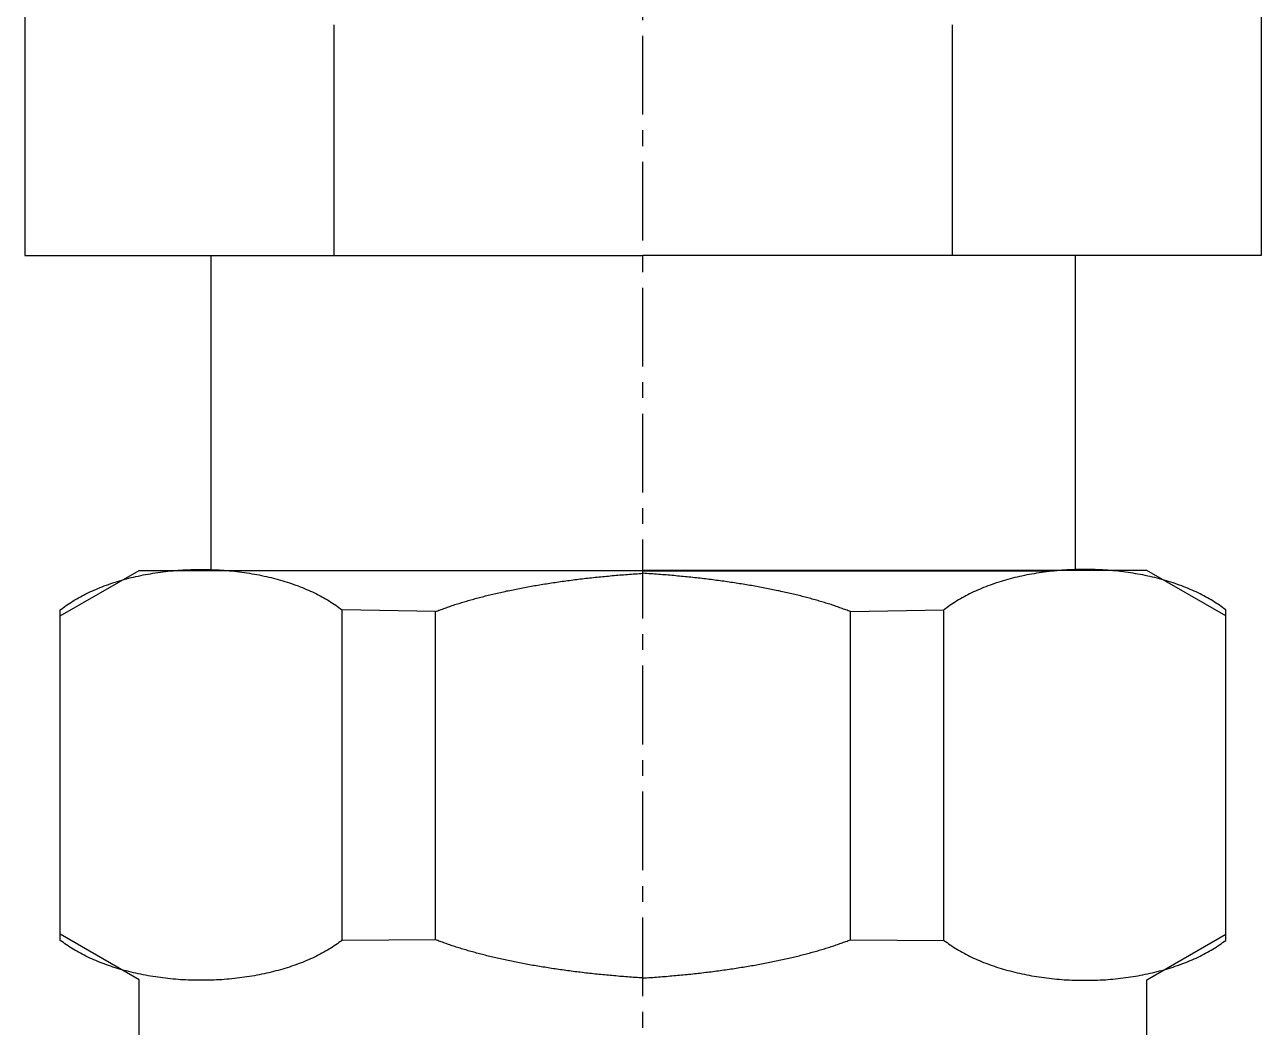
# Model space of a CAD drawing. Extents: x -13.7 to 60.6, y 117.1 to 194.6.
# Drawn here: x 30.36 to 49.99, y 157.34 to 173.26 of the extents above; entities that cross this region are included whole.
import ezdxf

# ---------------------------------------------------------------- set-up
doc = ezdxf.new("R2010")
doc.units = 0
doc.linetypes.add('CENTER', pattern=[2, 1.25, -0.25, 0.25, -0.25])
doc.layers.get('0').update_dxf_attribs({"linetype": 'CONTINUOUS'})
doc.layers.add('CENTER', color=1, linetype='CENTER')

msp = doc.modelspace()

# ---------------------------------------------------------------- linework, layer by layer
at = {"color": 7, "linetype": 'CONTINUOUS'}
for p, q in [((30.364, 173.819), (30.364, 169.593)), ((49.994, 173.819), (49.994, 169.593)), ((35.272, 173.259), (35.272, 169.593)), ((45.087, 173.259), (45.087, 169.593)), ((30.364, 169.593), (40.179, 169.593)), ((33.321, 169.593), (33.321, 164.593)), ((49.994, 169.593), (40.179, 169.593)), ((47.037, 169.593), (47.037, 164.593)), ((30.929, 163.872), (32.179, 164.593)), ((32.179, 164.593), (40.179, 164.593)), ((40.179, 164.585), (33.656, 164.585)), ((48.179, 164.593), (40.179, 164.593)), ((40.179, 164.585), (46.702, 164.585)), ((49.429, 163.872), (48.179, 164.593)), ((30.929, 158.719), (30.929, 163.967)), ((35.401, 158.719), (35.401, 163.967)), ((36.884, 163.939), (35.401, 163.967)), ((36.884, 158.73), (36.884, 163.939)), ((43.474, 163.939), (44.957, 163.967)), ((43.474, 158.73), (43.474, 163.939)), ((44.957, 158.719), (44.957, 163.967)), ((49.429, 158.719), (49.429, 163.967)), ((30.929, 158.815), (30.929, 163.872)), ((49.429, 158.815), (49.429, 163.872)), ((32.179, 158.093), (30.929, 158.815)), ((48.179, 158.093), (49.429, 158.815)), ((36.884, 158.73), (35.401, 158.719)), ((43.474, 158.73), (44.957, 158.719)), ((32.179, 156.593), (32.179, 158.093)), ((48.179, 156.593), (48.179, 158.093))]:
    msp.add_line(p, q, dxfattribs=at)
for points in [[(30.929, 163.967, 0), (30.953, 163.986, 0), (30.977, 164.004, 0), (31.002, 164.022, 0), (31.027, 164.04, 0), (31.053, 164.057, 0), (31.08, 164.075, 0), (31.106, 164.092, 0), (31.134, 164.109, 0), (31.161, 164.126, 0), (31.189, 164.142, 0), (31.218, 164.158, 0), (31.247, 164.174, 0), (31.276, 164.19, 0), (31.306, 164.206, 0), (31.336, 164.221, 0), (31.367, 164.236, 0), (31.398, 164.251, 0), (31.43, 164.265, 0), (31.461, 164.279, 0), (31.494, 164.293, 0), (31.526, 164.307, 0), (31.559, 164.321, 0), (31.592, 164.334, 0), (31.626, 164.347, 0), (31.66, 164.359, 0), (31.694, 164.372, 0), (31.729, 164.384, 0), (31.764, 164.395, 0), (31.799, 164.407, 0), (31.835, 164.418, 0), (31.871, 164.429, 0), (31.907, 164.439, 0), (31.943, 164.45, 0), (31.98, 164.46, 0), (32.017, 164.469, 0), (32.054, 164.479, 0), (32.092, 164.488, 0), (32.129, 164.496, 0), (32.167, 164.505, 0), (32.205, 164.513, 0), (32.244, 164.521, 0), (32.282, 164.528, 0), (32.321, 164.535, 0), (32.36, 164.542, 0), (32.399, 164.549, 0), (32.438, 164.555, 0), (32.478, 164.561, 0), (32.518, 164.566, 0), (32.557, 164.571, 0), (32.597, 164.576, 0), (32.637, 164.581, 0), (32.678, 164.585, 0), (32.718, 164.589, 0), (32.758, 164.592, 0), (32.798, 164.596, 0), (32.839, 164.599, 0), (32.88, 164.601, 0), (32.92, 164.603, 0), (32.961, 164.605, 0), (33.002, 164.607, 0), (33.043, 164.608, 0), (33.083, 164.609, 0), (33.124, 164.609, 0), (33.165, 164.609, 0), (33.206, 164.609, 0), (33.247, 164.609, 0), (33.288, 164.608, 0), (33.328, 164.607, 0), (33.369, 164.605, 0), (33.41, 164.603, 0), (33.45, 164.601, 0), (33.491, 164.599, 0), (33.532, 164.596, 0), (33.572, 164.592, 0), (33.612, 164.589, 0), (33.653, 164.585, 0), (33.693, 164.581, 0), (33.733, 164.576, 0), (33.773, 164.571, 0), (33.813, 164.566, 0), (33.852, 164.561, 0), (33.892, 164.555, 0), (33.931, 164.549, 0), (33.97, 164.542, 0), (34.009, 164.535, 0), (34.048, 164.528, 0), (34.086, 164.521, 0), (34.125, 164.513, 0), (34.163, 164.505, 0), (34.201, 164.496, 0), (34.239, 164.488, 0), (34.276, 164.479, 0), (34.313, 164.469, 0), (34.35, 164.46, 0), (34.387, 164.45, 0), (34.423, 164.439, 0), (34.46, 164.429, 0), (34.495, 164.418, 0), (34.531, 164.407, 0), (34.566, 164.395, 0), (34.601, 164.384, 0), (34.636, 164.372, 0), (34.67, 164.359, 0), (34.704, 164.347, 0), (34.738, 164.334, 0), (34.771, 164.321, 0), (34.804, 164.307, 0), (34.837, 164.293, 0), (34.869, 164.279, 0), (34.901, 164.265, 0), (34.932, 164.251, 0), (34.963, 164.236, 0), (34.994, 164.221, 0), (35.024, 164.206, 0), (35.054, 164.19, 0), (35.083, 164.174, 0), (35.112, 164.158, 0), (35.141, 164.142, 0), (35.169, 164.126, 0), (35.197, 164.109, 0), (35.224, 164.092, 0), (35.251, 164.075, 0), (35.277, 164.057, 0), (35.303, 164.04, 0), (35.328, 164.022, 0), (35.353, 164.004, 0), (35.377, 163.986, 0), (35.401, 163.967, 0)], [(36.884, 163.939, 0), (36.902, 163.946, 0), (36.921, 163.953, 0), (36.939, 163.96, 0), (36.958, 163.967, 0), (36.977, 163.974, 0), (36.995, 163.981, 0), (37.015, 163.988, 0), (37.034, 163.995, 0), (37.053, 164.002, 0), (37.073, 164.009, 0), (37.092, 164.016, 0), (37.112, 164.023, 0), (37.132, 164.029, 0), (37.152, 164.036, 0), (37.172, 164.043, 0), (37.193, 164.05, 0), (37.213, 164.056, 0), (37.234, 164.063, 0), (37.255, 164.069, 0), (37.276, 164.076, 0), (37.297, 164.082, 0), (37.318, 164.089, 0), (37.339, 164.095, 0), (37.361, 164.102, 0), (37.382, 164.108, 0), (37.404, 164.114, 0), (37.426, 164.121, 0), (37.448, 164.127, 0), (37.47, 164.133, 0), (37.492, 164.139, 0), (37.515, 164.146, 0), (37.538, 164.152, 0), (37.56, 164.158, 0), (37.583, 164.164, 0), (37.606, 164.17, 0), (37.629, 164.176, 0), (37.652, 164.182, 0), (37.675, 164.188, 0), (37.699, 164.194, 0), (37.722, 164.199, 0), (37.746, 164.205, 0), (37.77, 164.211, 0), (37.794, 164.217, 0), (37.818, 164.222, 0), (37.842, 164.228, 0), (37.866, 164.234, 0), (37.891, 164.239, 0), (37.915, 164.245, 0), (37.94, 164.25, 0), (37.965, 164.256, 0), (37.99, 164.261, 0), (38.014, 164.267, 0), (38.04, 164.272, 0), (38.065, 164.277, 0), (38.09, 164.282, 0), (38.116, 164.288, 0), (38.141, 164.293, 0), (38.167, 164.298, 0), (38.193, 164.303, 0), (38.218, 164.308, 0), (38.244, 164.313, 0), (38.27, 164.318, 0), (38.297, 164.323, 0), (38.323, 164.328, 0), (38.349, 164.333, 0), (38.376, 164.337, 0), (38.402, 164.342, 0), (38.429, 164.347, 0), (38.456, 164.352, 0), (38.483, 164.356, 0), (38.51, 164.361, 0), (38.537, 164.365, 0), (38.564, 164.37, 0), (38.591, 164.374, 0), (38.619, 164.379, 0), (38.646, 164.383, 0), (38.674, 164.388, 0), (38.701, 164.392, 0), (38.729, 164.396, 0), (38.757, 164.4, 0), (38.785, 164.404, 0), (38.813, 164.408, 0), (38.841, 164.413, 0), (38.869, 164.417, 0), (38.897, 164.421, 0), (38.926, 164.424, 0), (38.954, 164.428, 0), (38.983, 164.432, 0), (39.011, 164.436, 0), (39.04, 164.44, 0), (39.069, 164.443, 0), (39.098, 164.447, 0), (39.127, 164.451, 0), (39.156, 164.454, 0), (39.184, 164.458, 0), (39.214, 164.461, 0), (39.243, 164.465, 0), (39.272, 164.468, 0), (39.301, 164.471, 0), (39.331, 164.475, 0), (39.36, 164.478, 0), (39.39, 164.481, 0), (39.42, 164.484, 0), (39.449, 164.487, 0), (39.479, 164.49, 0), (39.509, 164.494, 0), (39.539, 164.496, 0), (39.569, 164.499, 0), (39.599, 164.502, 0), (39.629, 164.505, 0), (39.659, 164.508, 0), (39.689, 164.511, 0), (39.719, 164.513, 0), (39.75, 164.516, 0), (39.78, 164.518, 0), (39.81, 164.521, 0), (39.841, 164.523, 0), (39.871, 164.526, 0), (39.902, 164.528, 0), (39.932, 164.531, 0), (39.963, 164.533, 0), (39.994, 164.535, 0), (40.025, 164.537, 0), (40.055, 164.539, 0), (40.086, 164.542, 0), (40.117, 164.544, 0), (40.148, 164.546, 0), (40.179, 164.548, 0)], [(43.474, 163.939, 0), (43.456, 163.946, 0), (43.437, 163.953, 0), (43.419, 163.96, 0), (43.4, 163.967, 0), (43.381, 163.974, 0), (43.362, 163.981, 0), (43.343, 163.988, 0), (43.324, 163.995, 0), (43.305, 164.002, 0), (43.285, 164.009, 0), (43.266, 164.016, 0), (43.246, 164.023, 0), (43.226, 164.029, 0), (43.206, 164.036, 0), (43.186, 164.043, 0), (43.165, 164.05, 0), (43.145, 164.056, 0), (43.124, 164.063, 0), (43.103, 164.069, 0), (43.082, 164.076, 0), (43.061, 164.082, 0), (43.04, 164.089, 0), (43.019, 164.095, 0), (42.997, 164.102, 0), (42.976, 164.108, 0), (42.954, 164.114, 0), (42.932, 164.121, 0), (42.91, 164.127, 0), (42.888, 164.133, 0), (42.865, 164.139, 0), (42.843, 164.146, 0), (42.821, 164.152, 0), (42.798, 164.158, 0), (42.775, 164.164, 0), (42.752, 164.17, 0), (42.729, 164.176, 0), (42.706, 164.182, 0), (42.683, 164.188, 0), (42.659, 164.194, 0), (42.636, 164.199, 0), (42.612, 164.205, 0), (42.588, 164.211, 0), (42.564, 164.217, 0), (42.54, 164.222, 0), (42.516, 164.228, 0), (42.492, 164.234, 0), (42.467, 164.239, 0), (42.443, 164.245, 0), (42.418, 164.25, 0), (42.393, 164.256, 0), (42.368, 164.261, 0), (42.343, 164.267, 0), (42.318, 164.272, 0), (42.293, 164.277, 0), (42.268, 164.282, 0), (42.242, 164.288, 0), (42.217, 164.293, 0), (42.191, 164.298, 0), (42.166, 164.303, 0), (42.14, 164.308, 0), (42.114, 164.313, 0), (42.088, 164.318, 0), (42.061, 164.323, 0), (42.035, 164.328, 0), (42.009, 164.333, 0), (41.982, 164.337, 0), (41.956, 164.342, 0), (41.929, 164.347, 0), (41.902, 164.352, 0), (41.875, 164.356, 0), (41.848, 164.361, 0), (41.821, 164.365, 0), (41.794, 164.37, 0), (41.767, 164.374, 0), (41.739, 164.379, 0), (41.712, 164.383, 0), (41.684, 164.388, 0), (41.657, 164.392, 0), (41.629, 164.396, 0), (41.601, 164.4, 0), (41.573, 164.404, 0), (41.545, 164.408, 0), (41.517, 164.413, 0), (41.489, 164.417, 0), (41.461, 164.421, 0), (41.432, 164.424, 0), (41.404, 164.428, 0), (41.375, 164.432, 0), (41.347, 164.436, 0), (41.318, 164.44, 0), (41.289, 164.443, 0), (41.261, 164.447, 0), (41.232, 164.451, 0), (41.203, 164.454, 0), (41.173, 164.458, 0), (41.144, 164.461, 0), (41.115, 164.465, 0), (41.086, 164.468, 0), (41.057, 164.471, 0), (41.027, 164.475, 0), (40.998, 164.478, 0), (40.968, 164.481, 0), (40.938, 164.484, 0), (40.909, 164.487, 0), (40.879, 164.49, 0), (40.849, 164.494, 0), (40.819, 164.496, 0), (40.789, 164.499, 0), (40.759, 164.502, 0), (40.729, 164.505, 0), (40.699, 164.508, 0), (40.669, 164.511, 0), (40.639, 164.513, 0), (40.608, 164.516, 0), (40.578, 164.518, 0), (40.548, 164.521, 0), (40.517, 164.523, 0), (40.487, 164.526, 0), (40.456, 164.528, 0), (40.426, 164.531, 0), (40.395, 164.533, 0), (40.364, 164.535, 0), (40.334, 164.537, 0), (40.303, 164.539, 0), (40.272, 164.542, 0), (40.241, 164.544, 0), (40.21, 164.546, 0), (40.179, 164.548, 0)], [(49.429, 163.967, 0), (49.405, 163.986, 0), (49.381, 164.004, 0), (49.356, 164.022, 0), (49.331, 164.04, 0), (49.305, 164.057, 0), (49.278, 164.075, 0), (49.252, 164.092, 0), (49.224, 164.109, 0), (49.197, 164.126, 0), (49.169, 164.142, 0), (49.14, 164.158, 0), (49.111, 164.174, 0), (49.082, 164.19, 0), (49.052, 164.206, 0), (49.022, 164.221, 0), (48.991, 164.236, 0), (48.96, 164.251, 0), (48.928, 164.265, 0), (48.897, 164.279, 0), (48.864, 164.293, 0), (48.832, 164.307, 0), (48.799, 164.321, 0), (48.766, 164.334, 0), (48.732, 164.347, 0), (48.698, 164.359, 0), (48.664, 164.372, 0), (48.629, 164.384, 0), (48.594, 164.395, 0), (48.559, 164.407, 0), (48.523, 164.418, 0), (48.487, 164.429, 0), (48.451, 164.439, 0), (48.415, 164.45, 0), (48.378, 164.46, 0), (48.341, 164.469, 0), (48.304, 164.479, 0), (48.267, 164.488, 0), (48.229, 164.496, 0), (48.191, 164.505, 0), (48.153, 164.513, 0), (48.114, 164.521, 0), (48.076, 164.528, 0), (48.037, 164.535, 0), (47.998, 164.542, 0), (47.959, 164.549, 0), (47.919, 164.555, 0), (47.88, 164.561, 0), (47.84, 164.566, 0), (47.801, 164.571, 0), (47.761, 164.576, 0), (47.721, 164.581, 0), (47.681, 164.585, 0), (47.64, 164.589, 0), (47.6, 164.592, 0), (47.559, 164.596, 0), (47.519, 164.599, 0), (47.478, 164.601, 0), (47.438, 164.603, 0), (47.397, 164.605, 0), (47.356, 164.607, 0), (47.316, 164.608, 0), (47.275, 164.609, 0), (47.234, 164.609, 0), (47.193, 164.609, 0), (47.152, 164.609, 0), (47.111, 164.609, 0), (47.07, 164.608, 0), (47.03, 164.607, 0), (46.989, 164.605, 0), (46.948, 164.603, 0), (46.907, 164.601, 0), (46.867, 164.599, 0), (46.826, 164.596, 0), (46.786, 164.592, 0), (46.746, 164.589, 0), (46.705, 164.585, 0), (46.665, 164.581, 0), (46.625, 164.576, 0), (46.585, 164.571, 0), (46.545, 164.566, 0), (46.506, 164.561, 0), (46.466, 164.555, 0), (46.427, 164.549, 0), (46.388, 164.542, 0), (46.349, 164.535, 0), (46.31, 164.528, 0), (46.272, 164.521, 0), (46.233, 164.513, 0), (46.195, 164.505, 0), (46.157, 164.496, 0), (46.12, 164.488, 0), (46.082, 164.479, 0), (46.045, 164.469, 0), (46.008, 164.46, 0), (45.971, 164.45, 0), (45.935, 164.439, 0), (45.898, 164.429, 0), (45.863, 164.418, 0), (45.827, 164.407, 0), (45.792, 164.395, 0), (45.757, 164.384, 0), (45.722, 164.372, 0), (45.688, 164.359, 0), (45.654, 164.347, 0), (45.62, 164.334, 0), (45.587, 164.321, 0), (45.554, 164.307, 0), (45.521, 164.293, 0), (45.489, 164.279, 0), (45.457, 164.265, 0), (45.426, 164.251, 0), (45.395, 164.236, 0), (45.364, 164.221, 0), (45.334, 164.206, 0), (45.304, 164.19, 0), (45.275, 164.174, 0), (45.246, 164.158, 0), (45.217, 164.142, 0), (45.189, 164.126, 0), (45.161, 164.109, 0), (45.134, 164.092, 0), (45.108, 164.075, 0), (45.081, 164.057, 0), (45.055, 164.04, 0), (45.03, 164.022, 0), (45.005, 164.004, 0), (44.981, 163.986, 0), (44.957, 163.967, 0)], [(35.401, 158.719, 0), (35.377, 158.701, 0), (35.353, 158.683, 0), (35.328, 158.665, 0), (35.303, 158.648, 0), (35.277, 158.63, 0), (35.251, 158.613, 0), (35.224, 158.596, 0), (35.197, 158.579, 0), (35.169, 158.563, 0), (35.141, 158.547, 0), (35.112, 158.53, 0), (35.083, 158.515, 0), (35.054, 158.499, 0), (35.024, 158.484, 0), (34.994, 158.469, 0), (34.963, 158.454, 0), (34.932, 158.439, 0), (34.901, 158.425, 0), (34.869, 158.411, 0), (34.837, 158.397, 0), (34.804, 158.383, 0), (34.771, 158.37, 0), (34.738, 158.357, 0), (34.704, 158.344, 0), (34.67, 158.332, 0), (34.636, 158.32, 0), (34.601, 158.308, 0), (34.566, 158.296, 0), (34.531, 158.285, 0), (34.495, 158.274, 0), (34.46, 158.263, 0), (34.423, 158.253, 0), (34.387, 158.243, 0), (34.35, 158.233, 0), (34.313, 158.223, 0), (34.276, 158.214, 0), (34.239, 158.205, 0), (34.201, 158.196, 0), (34.163, 158.188, 0), (34.125, 158.18, 0), (34.086, 158.172, 0), (34.048, 158.165, 0), (34.009, 158.158, 0), (33.97, 158.151, 0), (33.931, 158.145, 0), (33.892, 158.139, 0), (33.852, 158.133, 0), (33.813, 158.127, 0), (33.773, 158.122, 0), (33.733, 158.117, 0), (33.693, 158.113, 0), (33.653, 158.109, 0), (33.612, 158.105, 0), (33.572, 158.101, 0), (33.532, 158.098, 0), (33.491, 158.095, 0), (33.45, 158.093, 0), (33.41, 158.091, 0), (33.369, 158.089, 0), (33.328, 158.087, 0), (33.288, 158.086, 0), (33.247, 158.085, 0), (33.206, 158.085, 0), (33.165, 158.085, 0), (33.124, 158.085, 0), (33.083, 158.085, 0), (33.043, 158.086, 0), (33.002, 158.087, 0), (32.961, 158.089, 0), (32.92, 158.091, 0), (32.88, 158.093, 0), (32.839, 158.095, 0), (32.798, 158.098, 0), (32.758, 158.101, 0), (32.718, 158.105, 0), (32.678, 158.109, 0), (32.637, 158.113, 0), (32.597, 158.117, 0), (32.557, 158.122, 0), (32.518, 158.127, 0), (32.478, 158.133, 0), (32.438, 158.139, 0), (32.399, 158.145, 0), (32.36, 158.151, 0), (32.321, 158.158, 0), (32.282, 158.165, 0), (32.244, 158.172, 0), (32.205, 158.18, 0), (32.167, 158.188, 0), (32.129, 158.196, 0), (32.092, 158.205, 0), (32.054, 158.214, 0), (32.017, 158.223, 0), (31.98, 158.233, 0), (31.943, 158.243, 0), (31.907, 158.253, 0), (31.871, 158.263, 0), (31.835, 158.274, 0), (31.799, 158.285, 0), (31.764, 158.296, 0), (31.729, 158.308, 0), (31.694, 158.32, 0), (31.66, 158.332, 0), (31.626, 158.344, 0), (31.592, 158.357, 0), (31.559, 158.37, 0), (31.526, 158.383, 0), (31.494, 158.397, 0), (31.461, 158.411, 0), (31.43, 158.425, 0), (31.398, 158.439, 0), (31.367, 158.454, 0), (31.336, 158.469, 0), (31.306, 158.484, 0), (31.276, 158.499, 0), (31.247, 158.515, 0), (31.218, 158.53, 0), (31.189, 158.547, 0), (31.161, 158.563, 0), (31.134, 158.579, 0), (31.106, 158.596, 0), (31.08, 158.613, 0), (31.053, 158.63, 0), (31.027, 158.648, 0), (31.002, 158.665, 0), (30.977, 158.683, 0), (30.953, 158.701, 0), (30.929, 158.719, 0)], [(40.179, 158.122, 0), (40.148, 158.124, 0), (40.117, 158.126, 0), (40.086, 158.128, 0), (40.055, 158.13, 0), (40.025, 158.132, 0), (39.994, 158.134, 0), (39.963, 158.137, 0), (39.932, 158.139, 0), (39.902, 158.141, 0), (39.871, 158.144, 0), (39.841, 158.146, 0), (39.81, 158.148, 0), (39.78, 158.151, 0), (39.75, 158.154, 0), (39.719, 158.156, 0), (39.689, 158.159, 0), (39.659, 158.162, 0), (39.629, 158.164, 0), (39.599, 158.167, 0), (39.569, 158.17, 0), (39.539, 158.173, 0), (39.509, 158.176, 0), (39.479, 158.179, 0), (39.449, 158.182, 0), (39.42, 158.185, 0), (39.39, 158.188, 0), (39.36, 158.191, 0), (39.331, 158.195, 0), (39.301, 158.198, 0), (39.272, 158.201, 0), (39.243, 158.205, 0), (39.214, 158.208, 0), (39.184, 158.212, 0), (39.156, 158.215, 0), (39.127, 158.219, 0), (39.098, 158.222, 0), (39.069, 158.226, 0), (39.04, 158.23, 0), (39.011, 158.233, 0), (38.983, 158.237, 0), (38.954, 158.241, 0), (38.926, 158.245, 0), (38.897, 158.249, 0), (38.869, 158.253, 0), (38.841, 158.257, 0), (38.813, 158.261, 0), (38.785, 158.265, 0), (38.757, 158.269, 0), (38.729, 158.273, 0), (38.701, 158.278, 0), (38.674, 158.282, 0), (38.646, 158.286, 0), (38.619, 158.291, 0), (38.591, 158.295, 0), (38.564, 158.3, 0), (38.537, 158.304, 0), (38.51, 158.309, 0), (38.483, 158.313, 0), (38.456, 158.318, 0), (38.429, 158.322, 0), (38.402, 158.327, 0), (38.376, 158.332, 0), (38.349, 158.337, 0), (38.323, 158.342, 0), (38.297, 158.346, 0), (38.27, 158.351, 0), (38.244, 158.356, 0), (38.218, 158.361, 0), (38.193, 158.366, 0), (38.167, 158.372, 0), (38.141, 158.377, 0), (38.116, 158.382, 0), (38.09, 158.387, 0), (38.065, 158.392, 0), (38.04, 158.398, 0), (38.014, 158.403, 0), (37.99, 158.408, 0), (37.965, 158.414, 0), (37.94, 158.419, 0), (37.915, 158.425, 0), (37.891, 158.43, 0), (37.866, 158.436, 0), (37.842, 158.441, 0), (37.818, 158.447, 0), (37.794, 158.453, 0), (37.77, 158.458, 0), (37.746, 158.464, 0), (37.722, 158.47, 0), (37.699, 158.476, 0), (37.675, 158.482, 0), (37.652, 158.488, 0), (37.629, 158.494, 0), (37.606, 158.5, 0), (37.583, 158.506, 0), (37.56, 158.512, 0), (37.538, 158.518, 0), (37.515, 158.524, 0), (37.492, 158.53, 0), (37.47, 158.536, 0), (37.448, 158.542, 0), (37.426, 158.549, 0), (37.404, 158.555, 0), (37.382, 158.561, 0), (37.361, 158.568, 0), (37.339, 158.574, 0), (37.318, 158.581, 0), (37.297, 158.587, 0), (37.276, 158.593, 0), (37.255, 158.6, 0), (37.234, 158.607, 0), (37.213, 158.613, 0), (37.193, 158.62, 0), (37.172, 158.627, 0), (37.152, 158.633, 0), (37.132, 158.64, 0), (37.112, 158.647, 0), (37.092, 158.654, 0), (37.073, 158.66, 0), (37.053, 158.667, 0), (37.034, 158.674, 0), (37.015, 158.681, 0), (36.995, 158.688, 0), (36.977, 158.695, 0), (36.958, 158.702, 0), (36.939, 158.709, 0), (36.921, 158.716, 0), (36.902, 158.723, 0), (36.884, 158.73, 0)], [(40.179, 158.122, 0), (40.21, 158.124, 0), (40.241, 158.126, 0), (40.272, 158.128, 0), (40.303, 158.13, 0), (40.334, 158.132, 0), (40.364, 158.134, 0), (40.395, 158.137, 0), (40.426, 158.139, 0), (40.456, 158.141, 0), (40.487, 158.144, 0), (40.517, 158.146, 0), (40.548, 158.148, 0), (40.578, 158.151, 0), (40.608, 158.154, 0), (40.639, 158.156, 0), (40.669, 158.159, 0), (40.699, 158.162, 0), (40.729, 158.164, 0), (40.759, 158.167, 0), (40.789, 158.17, 0), (40.819, 158.173, 0), (40.849, 158.176, 0), (40.879, 158.179, 0), (40.909, 158.182, 0), (40.938, 158.185, 0), (40.968, 158.188, 0), (40.998, 158.191, 0), (41.027, 158.195, 0), (41.057, 158.198, 0), (41.086, 158.201, 0), (41.115, 158.205, 0), (41.144, 158.208, 0), (41.173, 158.212, 0), (41.203, 158.215, 0), (41.232, 158.219, 0), (41.261, 158.222, 0), (41.289, 158.226, 0), (41.318, 158.23, 0), (41.347, 158.233, 0), (41.375, 158.237, 0), (41.404, 158.241, 0), (41.432, 158.245, 0), (41.461, 158.249, 0), (41.489, 158.253, 0), (41.517, 158.257, 0), (41.545, 158.261, 0), (41.573, 158.265, 0), (41.601, 158.269, 0), (41.629, 158.273, 0), (41.657, 158.278, 0), (41.684, 158.282, 0), (41.712, 158.286, 0), (41.739, 158.291, 0), (41.767, 158.295, 0), (41.794, 158.3, 0), (41.821, 158.304, 0), (41.848, 158.309, 0), (41.875, 158.313, 0), (41.902, 158.318, 0), (41.929, 158.322, 0), (41.956, 158.327, 0), (41.982, 158.332, 0), (42.009, 158.337, 0), (42.035, 158.342, 0), (42.061, 158.346, 0), (42.088, 158.351, 0), (42.114, 158.356, 0), (42.14, 158.361, 0), (42.166, 158.366, 0), (42.191, 158.372, 0), (42.217, 158.377, 0), (42.242, 158.382, 0), (42.268, 158.387, 0), (42.293, 158.392, 0), (42.318, 158.398, 0), (42.343, 158.403, 0), (42.368, 158.408, 0), (42.393, 158.414, 0), (42.418, 158.419, 0), (42.443, 158.425, 0), (42.467, 158.43, 0), (42.492, 158.436, 0), (42.516, 158.441, 0), (42.54, 158.447, 0), (42.564, 158.453, 0), (42.588, 158.458, 0), (42.612, 158.464, 0), (42.636, 158.47, 0), (42.659, 158.476, 0), (42.683, 158.482, 0), (42.706, 158.488, 0), (42.729, 158.494, 0), (42.752, 158.5, 0), (42.775, 158.506, 0), (42.798, 158.512, 0), (42.821, 158.518, 0), (42.843, 158.524, 0), (42.865, 158.53, 0), (42.888, 158.536, 0), (42.91, 158.542, 0), (42.932, 158.549, 0), (42.954, 158.555, 0), (42.976, 158.561, 0), (42.997, 158.568, 0), (43.019, 158.574, 0), (43.04, 158.581, 0), (43.061, 158.587, 0), (43.082, 158.593, 0), (43.103, 158.6, 0), (43.124, 158.607, 0), (43.145, 158.613, 0), (43.165, 158.62, 0), (43.186, 158.627, 0), (43.206, 158.633, 0), (43.226, 158.64, 0), (43.246, 158.647, 0), (43.266, 158.654, 0), (43.285, 158.66, 0), (43.305, 158.667, 0), (43.324, 158.674, 0), (43.343, 158.681, 0), (43.362, 158.688, 0), (43.381, 158.695, 0), (43.4, 158.702, 0), (43.419, 158.709, 0), (43.437, 158.716, 0), (43.456, 158.723, 0), (43.474, 158.73, 0)], [(44.957, 158.719, 0), (44.981, 158.701, 0), (45.005, 158.683, 0), (45.03, 158.665, 0), (45.055, 158.648, 0), (45.081, 158.63, 0), (45.108, 158.613, 0), (45.134, 158.596, 0), (45.161, 158.579, 0), (45.189, 158.563, 0), (45.217, 158.547, 0), (45.246, 158.53, 0), (45.275, 158.515, 0), (45.304, 158.499, 0), (45.334, 158.484, 0), (45.364, 158.469, 0), (45.395, 158.454, 0), (45.426, 158.439, 0), (45.457, 158.425, 0), (45.489, 158.411, 0), (45.521, 158.397, 0), (45.554, 158.383, 0), (45.587, 158.37, 0), (45.62, 158.357, 0), (45.654, 158.344, 0), (45.688, 158.332, 0), (45.722, 158.32, 0), (45.757, 158.308, 0), (45.792, 158.296, 0), (45.827, 158.285, 0), (45.863, 158.274, 0), (45.898, 158.263, 0), (45.935, 158.253, 0), (45.971, 158.243, 0), (46.008, 158.233, 0), (46.045, 158.223, 0), (46.082, 158.214, 0), (46.12, 158.205, 0), (46.157, 158.196, 0), (46.195, 158.188, 0), (46.233, 158.18, 0), (46.272, 158.172, 0), (46.31, 158.165, 0), (46.349, 158.158, 0), (46.388, 158.151, 0), (46.427, 158.145, 0), (46.466, 158.139, 0), (46.506, 158.133, 0), (46.545, 158.127, 0), (46.585, 158.122, 0), (46.625, 158.117, 0), (46.665, 158.113, 0), (46.705, 158.109, 0), (46.746, 158.105, 0), (46.786, 158.101, 0), (46.826, 158.098, 0), (46.867, 158.095, 0), (46.907, 158.093, 0), (46.948, 158.091, 0), (46.989, 158.089, 0), (47.03, 158.087, 0), (47.07, 158.086, 0), (47.111, 158.085, 0), (47.152, 158.085, 0), (47.193, 158.085, 0), (47.234, 158.085, 0), (47.275, 158.085, 0), (47.316, 158.086, 0), (47.356, 158.087, 0), (47.397, 158.089, 0), (47.438, 158.091, 0), (47.478, 158.093, 0), (47.519, 158.095, 0), (47.559, 158.098, 0), (47.6, 158.101, 0), (47.64, 158.105, 0), (47.681, 158.109, 0), (47.721, 158.113, 0), (47.761, 158.117, 0), (47.801, 158.122, 0), (47.84, 158.127, 0), (47.88, 158.133, 0), (47.919, 158.139, 0), (47.959, 158.145, 0), (47.998, 158.151, 0), (48.037, 158.158, 0), (48.076, 158.165, 0), (48.114, 158.172, 0), (48.153, 158.18, 0), (48.191, 158.188, 0), (48.229, 158.196, 0), (48.267, 158.205, 0), (48.304, 158.214, 0), (48.341, 158.223, 0), (48.378, 158.233, 0), (48.415, 158.243, 0), (48.451, 158.253, 0), (48.487, 158.263, 0), (48.523, 158.274, 0), (48.559, 158.285, 0), (48.594, 158.296, 0), (48.629, 158.308, 0), (48.664, 158.32, 0), (48.698, 158.332, 0), (48.732, 158.344, 0), (48.766, 158.357, 0), (48.799, 158.37, 0), (48.832, 158.383, 0), (48.864, 158.397, 0), (48.897, 158.411, 0), (48.928, 158.425, 0), (48.96, 158.439, 0), (48.991, 158.454, 0), (49.022, 158.469, 0), (49.052, 158.484, 0), (49.082, 158.499, 0), (49.111, 158.515, 0), (49.14, 158.53, 0), (49.169, 158.547, 0), (49.197, 158.563, 0), (49.224, 158.579, 0), (49.252, 158.596, 0), (49.278, 158.613, 0), (49.305, 158.63, 0), (49.331, 158.648, 0), (49.356, 158.665, 0), (49.381, 158.683, 0), (49.405, 158.701, 0), (49.429, 158.719, 0)]]:
    msp.add_polyline3d(points, dxfattribs=at)
at = {"layer": 'CENTER', "color": 1, "linetype": 'CENTER'}
msp.add_line((40.179, 125.832), (40.179, 194.602), dxfattribs=at)

doc.saveas('drawing.dxf')
